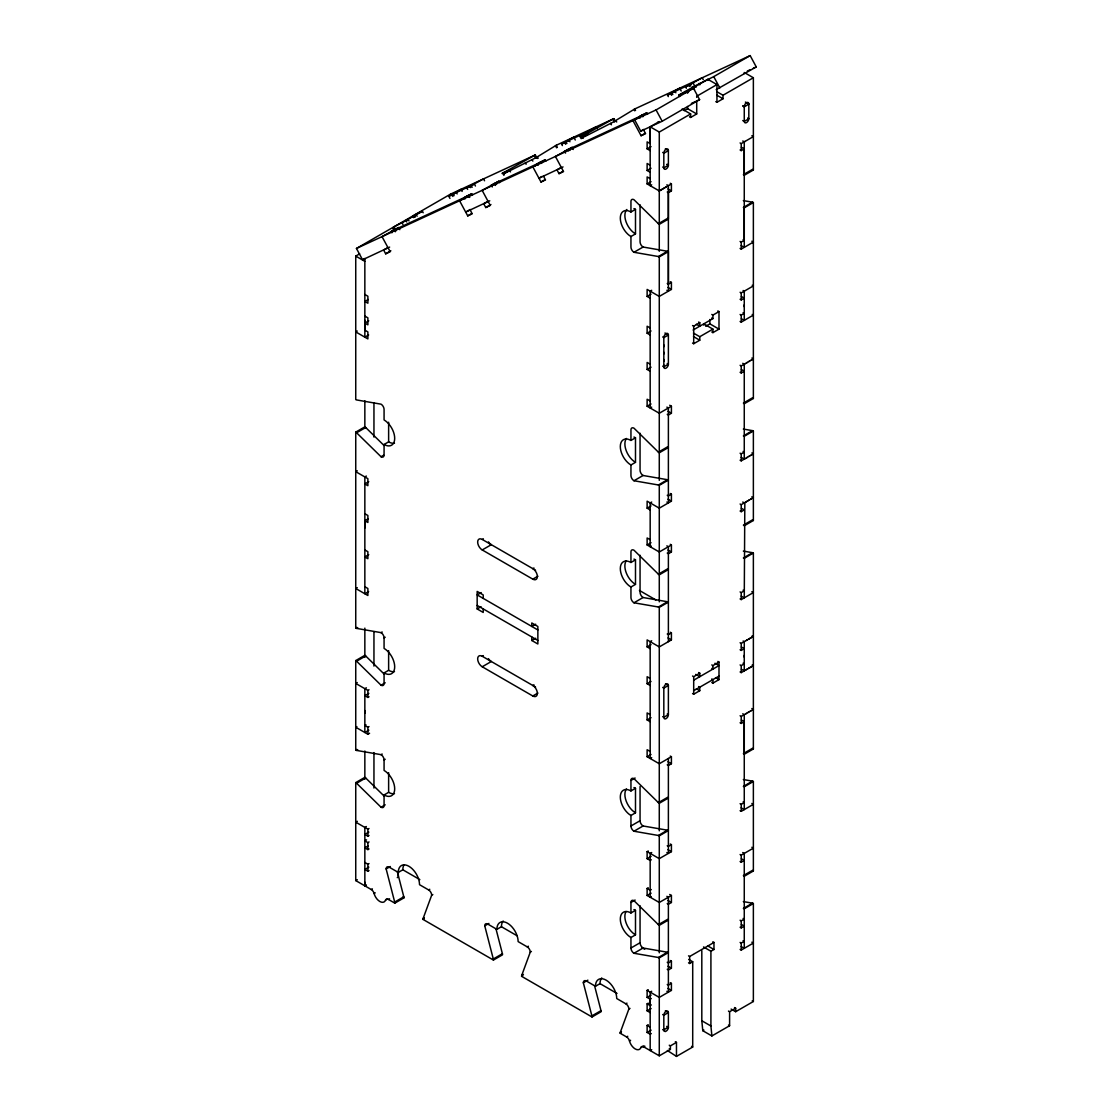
<?xml version="1.0" encoding="UTF-8"?>
<svg xmlns="http://www.w3.org/2000/svg" width="1112" height="1112" viewBox="0 0 1112 1112"><rect width="100%" height="100%" fill="white"/><g stroke="black" fill="none" stroke-linecap="round" stroke-linejoin="round"><path stroke-width="1.5" d="M384.029 795.983L365.709 777.997A4.295 2.474 60 0 0 364.847 777.357L355.743 782.612L355.743 880.579L371.255 889.53A4.295 2.474 60 0 1 374.105 893.52A8.59 4.962 60 0 0 379.831 901.498A8.59 4.962 60 0 0 385.558 900.122A4.295 2.474 60 0 1 388.422 899.441L389.561 898.788M364.847 713.32L364.847 710.582M364.847 557.251L364.847 476.923L366.362 476.047M364.847 528.033L364.847 520.736L368.267 518.762M364.847 320.228L364.847 330.153L367.877 331.904L367.877 338.91L355.743 331.904L357.258 331.029M650.2 1012.601L647.128 1010.836L647.128 1003.83L650.172 1005.582L650.172 999.16L651.298 998.493M659.277 251.284L659.277 223.665M666.866 184.8L668.381 185.676L668.381 219.078L659.277 224.332L659.277 132.064L650.172 126.81L650.172 143.615L647.128 141.863L647.128 148.869L650.172 150.62M662.683 366.154L663.822 366.807L663.822 337.603A3.225 1.863 -60 0 1 666.102 333.656A3.225 1.863 -60 0 1 668.381 334.976L668.381 364.18A3.225 1.863 -60 0 1 666.102 368.128A3.225 1.863 -60 0 1 663.822 366.807L663.822 364.986M663.822 361.33L663.822 359.51M663.822 354.033L663.822 352.212M663.822 346.735L663.822 344.901M667.242 283.49L668.381 284.158L668.381 192.682L671.412 190.93L671.412 183.925L670.272 183.271M744.262 306.717L744.262 304.813M751.851 708.539L753.366 709.414L753.366 748.96L744.262 754.214L744.262 714.668L753.366 709.414L753.366 553.039A4.295 2.488 60 0 0 752.504 552.692L743.344 551.093M744.262 657.206L744.262 655.315M740.092 241.443L741.231 242.096L744.262 240.345L744.262 148.869L741.412 147.229M743.344 200.605L752.504 202.203A4.295 2.474 60 0 1 753.366 202.551L753.366 398.471L744.262 403.725A4.295 2.488 60 0 1 743.4 403.086L752.504 397.818A4.295 2.488 60 0 0 753.366 398.471M753.366 170.011A4.295 2.488 60 0 1 752.504 169.371L743.4 174.626A4.295 2.488 60 0 0 744.262 175.265L753.366 170.011L753.366 77.743L744.832 72.808M495.98 928.867L502.402 953.721A4.295 2.474 60 0 1 502.527 954.805L493.422 960.059L423.005 919.402A4.295 2.474 60 0 1 423.13 918.47L431.678 895.202L432.818 894.548M594.586 985.802L600.994 1010.655A4.295 2.474 60 0 1 601.119 1011.725L592.015 1016.98L521.597 976.322A4.295 2.474 60 0 1 521.723 975.405L530.271 952.136L531.411 951.469M644.904 1046.211L643.765 1046.865A4.295 2.474 60 0 0 640.901 1047.546A8.59 4.962 60 0 1 635.174 1048.922A8.59 4.962 60 0 1 629.462 1040.943A4.295 2.474 60 0 0 626.598 1036.954L620.19 1033.256A4.281 2.474 60 0 1 620.315 1032.325L628.864 1009.057L630.004 1008.403M510.491 171.887L509.546 170.108L504.209 173.528L535.748 157.807L556.236 145.269L613.838 118.636L615.353 121.472M613.838 118.636L580.575 137.193L588.081 133.801L582.757 137.207L585.357 136.289L612.74 122.32L634.771 108.948L750.169 55.6L756.257 66.928L716.17 89.655M537.207 158.488L535.303 154.943L502.04 173.5L509.546 170.108M740.092 292.261L741.231 292.915L744.456 291.052M740.092 321.465L741.231 322.119L744.456 320.256M749.196 638.802L748.432 639.247M750.336 638.149L749.571 638.594M751.476 637.496L750.711 637.927M752.602 636.828L751.851 637.273M740.092 642.75L741.231 643.403L744.456 641.541M747.292 639.9L746.347 640.456M365.612 885.388L364.847 885.833L364.847 882.177M749.196 668.02L748.432 668.451M750.336 667.353L749.571 667.798M751.476 666.7L750.711 667.144M752.602 666.046L751.851 666.477M740.092 671.954L741.231 672.621L744.456 670.758M747.292 669.104L746.347 669.66M389.631 247.086L362.554 259.791L356.452 248.462L413.414 215.617L415.123 216.604M414.887 216.576L414.123 215.158L450.555 194.127L535.303 154.943M406.756 221.969L405.991 220.551L414.081 215.881L422.407 211.322L423.172 212.739M394.649 228.266L393.884 226.848L408.243 219.509L409.007 220.927M449.971 198.45L448.831 196.324L460.98 189.304L462.119 191.431M448.831 196.324L456.379 192.487L457.143 193.905M399.82 229.67L398.68 227.543L382.028 236.634L390.187 251.729L385.669 253.814L383.64 250.033L387.546 247.781M467.638 189.387L466.873 187.984L469.917 186.218L470.682 187.636M398.68 227.543L395.636 229.294L396.4 230.712M466.873 187.984L483.525 178.879L484.54 180.769M384.029 445.495L365.709 427.508A4.295 2.488 60 0 0 364.847 426.869L355.743 432.123A4.295 2.488 60 0 1 356.604 432.776L381.041 456.74A4.295 2.474 60 0 0 384.071 454.989L384.071 444.48A15.026 8.674 60 0 0 394.69 438.35A15.026 8.674 60 0 0 384.071 419.947L384.071 409.424A4.295 2.474 60 0 0 381.041 404.17L356.604 399.945A4.295 2.474 60 0 1 355.743 399.583L355.743 256.094L359.662 253.828M472.489 195.17L471.738 193.766L467.221 195.851L464.19 197.602L464.941 199.02M471.738 193.766L459.59 200.772L467.721 215.881L472.225 213.796L470.195 210.015M562.38 145.589L561.616 144.171L573.764 137.165L575.279 140.001M499.566 182.66L498.801 181.242L482.149 190.347L490.267 205.456L485.763 207.541L483.734 203.76L487.626 201.508M362.554 259.791L364.889 258.443M561.616 144.171L569.163 140.334L569.928 141.752M498.801 181.242L495.771 182.993L496.522 184.411M581.187 138.666L579.658 135.831L582.702 134.079L583.842 136.206M579.658 135.831L596.31 126.74L597.325 128.617M545.77 161.296L545.005 159.878L540.501 161.963L537.457 163.714L538.222 165.132M534.385 166.022L535.136 165.577M536.665 164.701L537.416 164.256M538.931 163.381L539.695 162.95M541.21 162.074L542.475 162.574M545.005 159.878L532.87 166.897L540.988 182.007L545.505 179.908L543.476 176.141M385.669 253.814L390.868 250.812M573.222 149.494L572.068 147.368L555.416 156.458L563.548 171.568L559.03 173.653L557.001 169.886L560.907 167.62M572.068 147.368L569.038 149.119L569.803 150.537M668.312 96.619L667.547 95.201L679.682 88.182L681.211 91.017M470.237 209.473L465.678 212.1L489.753 200.799M667.547 95.201L675.095 91.351L675.86 92.769M686.354 88.265L685.59 86.847L688.634 85.096L689.384 86.514M685.59 86.847L702.242 77.757L703.257 79.647M647.545 114.244L646.781 112.826L642.277 114.911L639.233 116.663L639.998 118.081M467.721 215.881L471.613 213.629M356.452 248.462L632.95 120.61L646.781 112.826M679.599 96.508L678.848 95.09L684.922 91.587L695.264 85.874L696.029 87.292M694.527 89.752L693.012 86.917L713.737 76.631L750.169 55.6M485.763 207.541L490.962 204.525M687.605 93.213L687.605 91.003L707.844 79.313L716.948 84.568L716.948 102.276L715.808 101.609M656.066 109.921L693.513 88.307L699.601 99.649L662.168 121.25L640.734 131.16L634.646 119.832L656.066 109.921L662.168 121.25M541.989 176.474L538.959 178.226L563.033 166.911M540.988 182.007L544.894 179.741M559.03 173.653L562.936 171.401M716.948 84.568L696.71 96.257L696.71 97.356M640.734 131.16L643.778 129.409M659.277 121.542L650.172 126.81L650.172 185.676L651.688 184.8M684.186 110.672L687.605 108.698L696.71 113.952L696.71 100.678M632.95 120.61L641.082 135.72L644.988 133.468M368.267 299.503L364.847 301.477L367.877 303.228L367.877 296.223L364.847 294.471M659.277 132.064L690.635 113.952L690.635 117.455L689.496 116.802M716.753 91.643L723.008 95.257L753.366 77.743M690.635 117.455L696.71 113.952M716.948 102.276L723.008 98.773L723.008 95.257M647.128 148.869L651.034 146.617M368.753 320.84L364.847 323.092L367.877 324.843L367.877 317.837L364.847 316.086M663.822 153.261L668.381 150.62L665.337 148.869M650.172 165.229L647.128 163.478L647.128 170.483L651.034 168.232M368.642 334.976L364.847 337.158L364.847 258.721M668.381 165.229L663.822 167.856L663.822 153.095A3.225 1.863 -60 0 1 666.102 149.161A3.225 1.863 -60 0 1 668.381 150.468L668.381 165.229L666.866 164.354M744.262 121.416L748.821 118.789L748.821 104.028A3.225 1.863 -60 0 0 746.541 102.721A3.225 1.863 -60 0 0 744.262 106.655L744.262 121.416L742.746 120.541M650.172 178.671L647.128 176.919L647.128 183.925L651.034 181.673M647.128 183.925L659.277 190.93L660.028 190.5M662.307 189.179L660.792 190.055M664.587 187.872L663.072 188.748M666.866 186.552L665.337 187.428M659.277 190.93L671.412 183.925M740.092 142.961L741.231 143.615L745.026 141.432M742.746 140.988L744.262 141.863L753.366 136.609L751.851 135.733M667.617 186.107L668.381 185.676M752.602 137.04L753.366 136.609M630.949 236.522A15.026 8.674 60 0 1 620.315 218.119A15.026 8.674 60 0 1 630.949 211.989L635.494 209.362L635.494 233.895L630.949 236.522L630.949 247.031A4.295 2.474 60 0 0 633.979 252.285L658.401 256.524A4.295 2.474 60 0 1 659.277 256.872L668.381 251.618L668.381 291.163L666.866 290.288M740.092 149.967L741.231 150.62L744.262 148.869M630.949 211.989L630.949 201.467A4.295 2.474 60 0 1 633.979 199.715L658.401 223.693L667.506 218.439A4.295 2.488 60 0 0 668.381 219.078M633.979 252.285L643.083 247.031L667.506 251.27A4.295 2.474 60 0 1 668.381 251.618M658.401 256.524L667.506 251.27M752.504 202.203L743.4 207.457A4.295 2.474 60 0 1 744.262 207.805L753.366 202.551M356.604 432.776L365.709 427.508M384.071 444.48L388.63 441.853A15.026 8.674 60 0 0 394.482 443.202M651.688 290.288L650.172 291.163L650.172 407.993L651.688 407.117M670.272 281.739L671.412 282.406L671.412 289.412L659.277 296.417L647.128 289.412L647.128 296.417L651.034 294.166M668.381 284.158L671.412 282.406M381.041 456.74L383.64 455.239M752.602 242.541L753.366 242.096L751.851 241.221M357.258 470.793L355.743 471.669L355.743 628.044A4.295 2.474 60 0 0 356.604 628.405L381.041 632.631L382.167 631.977M740.092 248.449L741.231 249.102L753.366 242.096M368.753 481.677L364.847 483.942L367.877 485.694L367.877 478.674L355.743 471.669L355.743 432.123M650.172 327.97L647.128 326.219L647.128 333.225L651.034 330.973M743.122 290.51L744.262 291.163L753.366 285.909L752.226 285.256M692.554 325.538L693.693 326.205L699.768 322.702L699.768 326.205L696.348 324.231M711.777 314.446L712.917 315.099L718.991 311.596L718.991 329.124L712.917 332.627L711.777 331.974M740.092 299.267L741.231 299.92L744.262 298.169L741.412 296.529M693.123 330.028L712.917 318.602L712.917 315.099M705.703 326.275L709.887 323.87L718.991 329.124M693.499 333.1L699.768 336.714L712.917 329.124L712.917 332.627M650.172 364.18L647.128 362.429L647.128 369.434L651.034 367.182M740.092 314.46L741.231 315.113L744.262 313.362L743.122 312.708M692.554 343.066L693.693 343.719L699.768 340.216L699.768 336.714M663.822 366.807L668.381 364.18L667.242 363.527M741.412 318.727L744.262 320.367L753.366 315.113L752.226 314.46M368.642 591.57L364.847 593.752L364.847 556.959L368.753 554.707M650.172 400.987L647.128 399.236L647.128 406.241L651.034 403.99M357.258 587.622L355.743 588.498L367.877 595.504L367.877 588.498L364.847 586.747M667.242 414.345L668.381 414.998L671.412 413.247L671.412 406.241L659.277 413.247L647.128 406.241M740.092 365.278L741.231 365.931L753.366 358.926L751.851 358.05M741.231 457.352L744.262 459.103L744.262 364.18L745.026 363.749M746.541 362.873L747.292 362.429M748.821 361.553L749.571 361.122M751.087 360.246L751.851 359.802M740.092 372.284L741.231 372.951L744.262 371.2L741.412 369.545M630.949 464.983A15.026 8.674 60 0 1 620.315 446.579A15.026 8.674 60 0 1 630.949 440.435L635.494 437.808L635.494 462.342L630.949 464.983L630.949 475.491A4.295 2.474 60 0 0 633.979 480.745L658.401 484.985A4.295 2.474 60 0 1 659.277 485.332L668.381 480.078A4.295 2.474 60 0 0 667.506 479.717L643.083 475.491L633.979 480.745M537.916 576.197L532.801 579.157L482.219 549.94A6.436 3.711 60 0 1 477.66 542.058A6.436 3.711 60 0 1 482.219 539.431L483.345 538.778M482.219 549.94L491.323 544.685A6.436 3.711 60 0 1 488.446 541.85M658.401 452.153L667.506 446.885A4.295 2.488 60 0 0 668.381 447.538L659.277 452.792A4.295 2.488 60 0 1 658.401 452.153L633.979 428.176A4.295 2.474 60 0 0 630.949 429.927L630.949 440.435M355.743 628.044L356.882 627.39M356.604 628.405L357.744 627.738M384.029 673.955L365.709 655.969A4.295 2.474 60 0 0 364.847 655.329L355.743 660.584A4.295 2.474 60 0 1 356.604 661.223L381.041 685.2A4.295 2.474 60 0 0 384.071 683.449L384.071 672.941A15.026 8.674 60 0 0 394.69 666.797A15.026 8.674 60 0 0 384.071 648.407L384.071 637.885L385.211 637.232M658.401 484.985L667.506 479.717M753.366 431.011A4.295 2.488 60 0 0 752.504 430.65L743.4 435.918A4.295 2.488 60 0 1 744.262 436.265L753.366 431.011L753.366 520.499L744.262 525.767A4.295 2.488 60 0 1 743.4 525.114L752.504 519.86A4.295 2.488 60 0 0 753.366 520.499M356.604 661.223L365.709 655.969M481.218 592.571L477.173 594.906L537.888 629.962M533.941 567.982L532.801 568.635A6.436 3.711 60 0 1 537.36 576.516A6.436 3.711 60 0 1 532.801 579.157M651.688 502.04L650.172 502.916L650.172 546.729L651.298 546.075M670.272 493.506L671.412 494.159L671.412 501.164L659.277 508.17L647.128 501.164L647.128 508.17L651.034 505.918M671.412 494.159L668.381 495.91L667.242 495.257M740.092 453.196L741.231 453.849L744.262 452.097L743.122 451.444M483.22 598.423L483.22 594.92L477.159 591.417L477.159 608.945L481.051 606.693M357.258 682.546L355.743 683.421L355.743 750.072A4.295 2.474 60 0 0 356.604 750.433L381.041 754.659L382.167 754.005M740.092 460.201L741.231 460.854L753.366 453.849L751.851 452.973M744.262 459.103L745.026 458.672M746.541 457.796L747.292 457.352M748.821 456.476L749.571 456.045M751.087 455.169L751.851 454.725M384.071 672.941L388.63 670.314A15.026 8.674 60 0 0 394.482 671.648M366.362 687.8L364.847 688.675L364.847 732.488L368.837 730.195M355.743 660.584L355.743 683.421L367.877 690.427L369.017 689.774M381.041 685.2L385.211 682.796M368.837 693.388L364.847 695.695L367.877 697.446L369.017 696.779M650.172 539.723L647.128 537.972L647.128 544.977L651.034 542.725M630.949 587.011A15.026 8.674 60 0 1 620.315 568.607A15.026 8.674 60 0 1 630.949 562.477L635.494 559.85L635.494 584.384L630.949 587.011L630.949 597.519A4.295 2.474 60 0 0 633.979 602.787L658.401 607.013A4.295 2.474 60 0 1 659.277 607.36L668.381 602.106A4.295 2.474 60 0 0 667.506 601.759L643.083 597.519L633.979 602.787M745.971 501.929L747.111 501.276M748.251 500.622L749.377 499.955M750.517 499.302L751.656 498.649M752.796 497.995L751.851 496.786M356.882 726.581L355.743 727.234L367.877 734.24L369.587 733.253M667.242 553.081L668.381 553.734L671.412 551.983L671.412 544.977L659.277 551.983L647.128 544.977M740.092 504.014L741.231 504.667L753.366 497.662M741.231 596.088L744.262 597.839L744.832 502.596M535.692 624.207L531.786 626.473L531.786 622.956L537.861 626.473L537.861 643.987L531.786 640.484L531.786 636.981M537.916 693.026L532.801 695.987L482.219 666.769A6.436 3.711 60 0 1 477.66 658.888A6.436 3.711 60 0 1 482.219 656.261L483.345 655.607M365.987 724.829L364.847 725.483L367.877 727.234L369.017 726.581M740.092 511.02L741.231 511.687L744.262 509.935L741.412 508.281M482.219 666.769L491.323 661.515A6.436 3.711 60 0 1 488.446 658.679M531.786 640.484L535.692 638.232M658.401 574.181L667.506 568.927A4.295 2.488 60 0 0 668.381 569.566L659.277 574.834A4.295 2.488 60 0 1 658.401 574.181L633.979 550.204A4.295 2.474 60 0 0 630.949 551.955L630.949 562.477M355.743 750.072L356.882 749.418M356.604 750.433L357.744 749.78M355.743 782.612A4.295 2.474 60 0 1 356.604 783.265L381.041 807.229A4.295 2.474 60 0 0 384.071 805.477L384.071 794.969A15.026 8.674 60 0 0 394.69 788.839A15.026 8.674 60 0 0 384.071 770.435L384.071 759.913L385.211 759.26M658.401 607.013L667.506 601.759M752.504 552.692L743.4 557.946A4.295 2.488 60 0 1 744.262 558.293L753.366 553.039M356.604 783.265L365.709 777.997M533.941 684.811L532.801 685.465A6.436 3.711 60 0 1 537.36 693.346A6.436 3.711 60 0 1 532.801 695.987M384.071 794.969L388.63 792.342A15.026 8.674 60 0 0 394.482 793.69M651.688 640.776L650.172 641.652L650.172 758.481L651.688 757.606M670.272 632.228L671.412 632.895L671.412 639.9L659.277 646.906L647.128 639.9L647.128 646.906L651.034 644.654M671.412 632.895L668.381 634.646L667.242 633.993M740.092 591.932L741.231 592.585L744.262 590.833L743.122 590.18M369.017 828.509L367.877 829.163L355.743 822.157L356.493 821.726M381.041 807.229L385.211 804.824M355.743 822.157L357.258 821.281M740.092 598.937L741.231 599.59L753.366 592.585L751.851 591.709M366.362 826.536L364.847 827.411L364.847 885.833L366.376 884.943M368.837 832.123L364.847 834.431L367.877 836.182L369.017 835.515M366.557 839.866L364.847 840.853L367.877 842.604L369.017 841.951M650.172 678.459L647.128 676.708L647.128 683.713L651.034 681.461M368.239 845.871L364.819 847.844L367.877 849.61L369.017 848.956M743.122 640.998L744.262 641.652L753.366 636.398L752.226 635.744M364.819 862.453L367.877 864.219L369.017 863.565M692.554 676.026L693.693 676.694L699.768 673.191L699.768 676.694L695.778 674.386M711.777 664.934L712.917 665.588L718.991 662.085L718.991 679.613L712.917 683.115L711.777 682.462M740.092 649.755L741.231 650.423L744.262 648.657L741.412 647.017M368.837 867.179L364.847 869.473L367.877 871.224L369.017 870.571M693.693 680.197L718.991 665.588L714.947 663.252M355.743 880.579L357.272 879.689M693.693 690.705L718.991 676.11M397.387 871.947L403.795 896.8A4.295 2.474 60 0 1 403.92 897.884L394.816 903.139A4.295 2.474 60 0 0 394.69 902.054L386.142 868.917L390.312 866.512M650.172 714.668L647.128 712.917L647.128 719.937L651.034 717.671M740.092 664.948L741.231 665.601L744.262 663.85L743.122 663.197M692.554 693.554L693.693 694.208L699.768 690.705L699.768 687.202L698.628 686.549M741.412 669.215L744.262 670.856L753.366 665.601L752.226 664.948M386.142 868.917A4.295 2.474 60 0 1 389.186 867.165L398.291 872.42L402.836 869.792A15.026 8.674 60 0 1 404.031 864.844M371.255 889.53L372.381 888.863M397.262 877.632L398.277 877.048L398.277 871.127M374.105 893.52L375.244 892.853M385.558 900.122L387.268 899.135M394.69 902.054L403.795 896.8M650.172 751.476L647.128 749.724L647.128 756.73L651.034 754.478M398.291 872.42A15.026 8.674 60 0 1 408.91 866.29A15.026 8.674 60 0 1 419.53 884.693L428.634 889.947L429.774 889.294M745.777 713.793L746.541 713.362M748.056 712.486L748.821 712.041M750.336 711.166L751.087 710.735M752.602 709.859L753.366 709.414M667.242 764.834L668.381 765.487L671.412 763.736L671.412 756.73L659.277 763.736L647.128 756.73M740.092 715.767L741.231 716.42L744.262 714.668L742.746 713.793M633.979 831.234L643.083 825.98L667.506 830.205A4.295 2.474 60 0 1 668.381 830.567L659.277 835.821A4.295 2.474 60 0 0 658.401 835.473L633.979 831.234A4.295 2.474 60 0 1 630.949 825.98L630.949 815.471A15.026 8.674 60 0 1 620.315 797.068A15.026 8.674 60 0 1 630.949 790.938L630.949 780.415L635.119 778.011M740.092 722.772L741.231 723.439L744.262 721.688L744.262 809.592L741.231 807.84M630.949 790.938L635.494 788.297L635.494 812.83L630.949 815.471M423.13 918.47L424.27 917.817M423.005 919.402L424.131 918.748M658.401 802.642L667.506 797.387A4.295 2.474 60 0 0 668.381 798.027L659.277 803.281A4.295 2.474 60 0 1 658.401 802.642L633.979 778.664A4.295 2.474 60 0 0 630.949 780.415M630.949 825.98L640.053 820.726L640.053 786.545M493.422 960.059A4.295 2.474 60 0 0 493.297 958.989L484.749 925.837L488.919 923.433M658.401 835.473L667.506 830.205M753.366 781.5A4.295 2.474 60 0 0 752.504 781.138L743.386 786.406A4.295 2.474 60 0 1 744.262 786.754L753.366 781.5L753.366 870.988L744.262 876.256A4.295 2.474 60 0 1 743.386 875.603L752.504 870.348A4.295 2.474 60 0 0 753.366 870.988M484.749 925.837A4.295 2.474 60 0 1 487.779 924.086L496.883 929.354L501.442 926.727A15.026 8.674 60 0 1 503.166 921.014M651.298 859.757L650.172 860.424L647.128 858.659L647.128 851.653L648.268 851M651.688 852.529L650.172 853.404L650.172 897.217L651.298 896.564M647.128 858.659L651.118 856.365M647.128 851.653L659.277 858.659L671.412 851.653L671.412 844.647L668.381 846.399L667.242 845.745M740.092 803.684L741.231 804.337L744.262 802.586L743.122 801.933M740.092 810.69L741.231 811.343L753.366 804.337L751.851 803.462M493.297 958.989L502.402 953.721M496.883 929.354A15.026 8.674 60 0 1 507.503 923.21A15.026 8.674 60 0 1 518.136 941.614L527.241 946.868L528.381 946.215M667.242 903.569L668.381 904.223L671.412 902.471L671.412 895.466L659.277 902.471L647.128 895.466L647.128 888.46L648.268 887.793M651.298 889.558L650.172 890.212L647.128 888.46M633.979 953.276L643.083 948.008L667.506 952.247A4.295 2.474 60 0 1 668.381 952.595L659.277 957.849A4.295 2.474 60 0 0 658.401 957.501L633.979 953.276A4.295 2.474 60 0 1 630.949 948.008L630.949 937.499A15.026 8.674 60 0 1 620.315 919.096A15.026 8.674 60 0 1 630.949 912.966L630.949 902.444L635.119 900.039M647.128 895.466L651.118 893.172M521.723 975.405L523.432 974.418M630.949 912.966L635.494 910.339L635.494 934.872L630.949 937.499M521.597 976.322L522.737 975.669M740.092 854.502L741.231 855.156L753.366 848.15L751.851 847.274M740.092 861.508L741.231 862.175L744.262 860.424L741.412 858.77M658.401 924.67L667.506 919.415A4.295 2.474 60 0 0 668.381 920.055L659.277 925.323A4.295 2.474 60 0 1 658.401 924.67L633.979 900.692A4.295 2.474 60 0 0 630.949 902.444M630.949 948.008L640.053 942.754L640.053 905.738M592.015 1016.98A4.295 2.474 60 0 0 591.89 1015.909L583.341 982.772L587.887 980.145M583.341 982.772A4.295 2.474 60 0 1 586.371 981.02L595.476 986.274L600.035 983.647A15.026 8.674 60 0 1 601.759 977.934M658.401 957.501L667.506 952.247M753.366 903.528A4.295 2.474 60 0 0 752.504 903.18L743.386 908.434A4.295 2.474 60 0 1 744.262 908.782L753.366 903.528L753.366 1001.495L735.657 1011.712L731.112 1009.084M667.242 969.289L668.381 969.942L671.412 968.191L671.412 961.185L668.381 962.936L667.242 962.283M740.092 920.222L741.231 920.875L744.262 919.124L743.122 918.47M688.536 955.833L689.676 956.487L713.96 942.462L713.96 949.481L710.915 951.233L703.521 946.951M740.092 927.227L741.231 927.894L744.262 926.129L741.412 924.489M591.89 1015.909L600.994 1010.655M688.536 962.839L689.676 963.492L692.707 961.741L692.707 1047.031L676.471 1056.4L667.367 1050.492M650.172 999.16L647.128 997.394L647.128 990.389L648.268 989.736M595.476 986.274A15.026 8.674 60 0 1 606.11 980.145A15.026 8.674 60 0 1 616.729 998.534L625.834 1003.802L626.973 1003.135M651.688 991.265L650.172 992.14L650.172 1050.562L651.702 1049.672M647.128 997.394L651.118 995.101M647.128 990.389L659.277 997.394L671.412 990.389L671.412 983.383L668.381 985.135L667.242 984.481M740.092 942.42L741.231 943.073L744.262 941.322L743.122 940.669M647.128 1003.83L648.268 1003.163M740.092 949.426L741.231 950.079L753.366 943.073L751.851 942.198M650.172 1005.582L651.298 1004.928M647.128 1010.836L651.118 1008.542M620.315 1032.325L621.455 1031.672M620.19 1033.256L621.33 1032.589M626.598 1036.954L627.738 1036.287M651.298 1033.548L650.172 1034.202L647.128 1032.45L647.128 1025.445L648.268 1024.777M629.462 1040.943L630.601 1040.276M647.128 1032.45L651.118 1030.143M663.822 1029.823L668.381 1027.196L666.866 1026.32M640.901 1047.546L643.751 1045.906M669.257 1045.224L670.397 1045.892L676.471 1042.375L676.471 1056.4M728.457 1011.058L729.597 1011.712L735.657 1008.209L735.657 1011.712M643.765 1046.865L659.277 1055.816L670.397 1049.394L670.397 1045.892M701.811 950.649L701.811 1020.746L702.784 1030.699L703.882 1030.059M702.784 1030.699L711.888 1035.953L729.597 1025.737L729.597 1011.712M414.123 215.158L422.407 211.322M693.012 86.917L695.264 85.874M405.991 220.551L408.243 219.509M678.848 95.09L693.513 88.307M541.975 161.629L491.254 185.078L492.268 186.969M747.278 71.085L750.266 69.695M753.269 68.319L756.257 66.928M691.358 103.458L692.276 103.027M693.179 102.61L695.014 101.762M695.931 101.345L699.601 99.649M658.04 122.125L658.86 121.736M641.082 135.72L645.585 133.635L643.556 129.854M665.268 1031.477L664.086 1031.144A2.391 1.376 -60 0 1 663.822 1030.254L663.822 1015.214A3.225 1.863 -59.9 0 1 666.102 1011.281A3.225 1.863 -59.9 0 1 668.381 1012.587L668.381 1027.627A2.391 1.376 -60 0 1 668.117 1028.822L667.144 1030.31A3.906 2.252 -60 0 1 665.268 1031.463M743.344 429.065L752.504 430.65M743.344 779.554L752.504 781.138M743.344 901.596L752.504 903.18M745.401 102.054L748.821 104.028M746.208 102.679L748.821 104.18L744.262 106.808L742.746 105.932M743.122 106.001L744.262 106.655M716.753 95.145L723.008 98.773M747.681 117.969L748.821 118.636A3.225 1.863 -60 0 1 746.541 122.57A3.225 1.863 -60 0 1 744.262 121.264M687.605 91.003L688.745 91.657M682.101 109.032L690.635 113.952M662.683 152.441L663.822 153.095M667.242 164.409L668.381 165.076A3.225 1.863 -60 0 1 666.102 169.01A3.225 1.863 -60 0 1 663.822 167.703L662.683 167.05M647.128 170.483L650.172 172.235M667.992 188.957L671.412 190.93M667.242 192.029L668.381 192.682M743.122 239.692L744.262 240.345M741.231 245.599L744.262 247.35L744.262 207.805M717.852 310.943L718.991 311.596M667.992 287.438L671.412 289.412M711.777 317.949L712.917 318.602M712.917 329.124L703.813 323.87L703.813 325.177M698.628 322.035L699.768 322.702M647.128 296.417L650.172 298.169M742.746 363.304L744.262 364.18M693.499 336.602L699.768 340.216M664.962 333.002L668.381 334.976L663.822 337.603L662.683 336.95M647.128 333.225L650.172 334.976M647.128 369.434L650.172 371.2M394.885 228.28L393.175 227.293L393.175 229.294M669.702 405.255L671.412 406.241M666.866 407.117L668.381 407.993L668.381 502.916L666.866 502.04M667.992 411.273L671.412 413.247M355.743 256.094L364.847 261.348M742.746 502.04L744.262 502.916M667.992 499.191L671.412 501.164M647.128 508.17L650.172 509.921M670.272 544.324L671.412 544.977M666.866 545.853L668.381 546.729L668.381 641.652M667.992 550.009L671.412 551.983M639.414 590.444L655.871 599.952M717.852 661.432L718.991 662.085M667.992 637.927L671.412 639.9M711.777 668.437L712.917 669.09L712.917 665.588M482.219 539.431L535.581 570.247M715.572 677.639L718.991 679.613M711.777 678.959L712.917 679.613L712.917 683.115M698.628 672.524L699.768 673.191M647.128 646.906L650.172 648.657M696.348 688.745L699.768 690.705M741.412 720.034L744.262 721.688M665.532 683.824L668.381 685.465L668.381 714.668A3.225 1.863 -60 0 1 666.102 718.616A3.225 1.863 -60 0 1 663.822 717.296L662.683 716.642M364.847 513.73L367.877 515.481L367.877 522.487L364.847 520.736M662.683 687.438L663.822 688.092L668.381 685.465A3.225 1.863 -60 0 0 666.102 684.144A3.225 1.863 -60 0 0 663.822 688.092L663.822 717.296L668.381 714.668L667.242 714.015M647.128 683.713L650.172 685.465M477.173 605.428L537.888 640.47M477.159 608.945L483.22 612.448L483.22 608.945M364.847 549.94L367.877 551.691L367.877 558.71L364.847 556.959M647.128 719.937L650.172 721.688M670.272 756.077L671.412 756.73M667.992 761.776L671.412 763.736M482.219 656.261L535.581 687.077M742.746 852.529L744.262 853.404L744.262 948.327L741.231 946.576M670.272 843.994L671.412 844.647M667.992 849.679L671.412 851.653M666.866 852.529L668.381 853.404L668.381 758.481M669.702 894.479L671.412 895.466M666.866 896.341L668.381 897.217L668.381 992.14L666.866 991.265M667.992 900.511L671.412 902.471M712.82 941.808L713.96 942.462M707.691 945.867L713.96 949.481M688.717 959.447L692.707 961.741M752.226 1000.828L753.366 1001.495M670.272 960.532L671.412 961.185M641.791 947.591L644.724 949.287M667.992 966.217L671.412 968.191M734.518 1007.555L735.657 1008.209M670.272 982.73L671.412 983.383M667.992 988.415L671.412 990.389M728.457 1025.069L729.597 1025.737M701.811 1020.746L710.915 1026.001L711.888 1035.953M665.337 1010.836L668.381 1012.587L663.822 1015.214L662.683 1014.561M402.836 869.792L419.836 879.606M501.442 926.727L517.01 935.72M600.035 983.647L617.035 993.461M667.242 1026.974L668.381 1027.627M662.683 1029.601L663.822 1030.254M691.567 1046.364L692.707 1047.031M647.128 1025.445L650.2 1027.21M675.332 1041.722L676.471 1042.375M669.257 1048.727L670.397 1049.394M402.725 897.189L403.92 897.884M388.422 899.441L394.816 903.139M713.737 76.631L719.839 87.959M699.073 83.414L699.837 84.832M694.152 84.901L693.137 83.011L670.578 93.45L671.592 95.326M690.107 84.762L690.872 86.18M687.174 90.545L687.925 91.962M684.922 91.587L685.673 93.005M672.065 93.116L672.816 94.52M642.277 114.911L643.042 116.329M642.819 116.774L642.055 115.356L564.521 151.204L565.549 153.095M634.771 108.948L635.536 110.366M634.007 109.407L634.757 110.825M615.923 120.569L616.687 121.986M612.879 119.179L614.394 122.014M610.641 123.376L611.405 124.78M588.22 133.885L587.205 131.994L564.646 142.419L565.674 144.31M584.175 133.746L584.94 135.164M582.09 136.22L583.23 138.347M581.312 136.929L582.076 138.347M566.133 142.086L566.884 143.504M567.565 149.453L568.329 150.871M556.236 145.269L557.376 147.396M555.458 145.728L556.612 147.84M540.501 161.963L541.252 163.381M537.388 156.889L538.152 158.307M534.33 155.485L535.859 158.321M532.106 159.683L532.856 161.101M525.337 162.811L526.101 164.228M503.555 172.527L504.32 173.945M502.777 173.236L503.917 175.362M494.284 183.327L495.438 185.454M475.436 186.024L474.421 184.133L451.875 194.572L452.89 196.463M471.391 185.885L472.155 187.302M469.709 197.408L468.694 195.517L391.16 231.365L391.924 232.783M467.221 195.851L467.985 197.269M453.348 194.239L454.099 195.656M450.555 194.127L451.305 195.545M416.347 214.838L417.097 216.256M414.081 215.881L414.845 217.299M402.183 223.012L402.933 224.429M394.162 229.628L395.302 231.755M744.262 72.475L744.262 73.531M744.262 141.863L744.262 175.265M744.262 291.163L744.262 320.367M744.262 641.652L744.262 670.856M741.231 143.615L741.231 150.62M741.231 242.096L741.231 249.102M741.231 292.915L741.231 299.92M741.231 315.113L741.231 322.119M741.231 365.931L741.231 372.951M741.231 453.849L741.231 460.854M741.231 504.667L741.231 511.687M741.231 592.585L741.231 599.59M741.231 643.403L741.231 650.423M741.231 665.601L741.231 672.621M741.231 716.42L741.231 723.439M741.231 804.337L741.231 811.343M741.231 855.156L741.231 862.175M741.231 920.875L741.231 927.894M741.231 943.073L741.231 950.079M710.915 951.233L710.915 1026.001M709.887 319.478L709.887 323.87M707.844 79.313L707.844 80.425M693.693 326.205L693.693 343.719M693.693 676.694L693.693 694.208M689.676 956.487L689.676 963.492M687.605 106.488L687.605 108.698M659.277 256.872L659.277 480.328M659.277 485.332L659.277 601.842M659.277 607.36L659.277 830.817M659.277 835.821L659.277 952.789M659.277 957.849L659.277 1055.816M640.053 204.761L640.053 241.777A4.295 2.474 60 0 0 643.083 247.031M640.053 433.207L640.053 470.237A4.295 2.474 60 0 0 643.083 475.491M640.053 555.249L640.053 592.265A4.295 2.474 60 0 0 643.083 597.519M413.414 215.617L413.414 217.618M388.63 422.226L388.63 441.853M388.63 650.673L388.63 670.314M388.63 772.715L388.63 792.342M373.952 402.641L373.952 437.099M373.952 631.658L373.952 666.088M373.952 752.588L373.952 788.061M367.877 690.427L367.877 697.446M367.877 727.234L367.877 734.24M367.877 829.163L367.877 836.182M367.877 842.604L367.877 849.61M367.877 864.219L367.877 871.224M364.847 400.834L364.847 428.398M364.847 628.127L364.847 657.387M364.847 751.003L364.847 779.137M753.366 748.96A4.295 2.474 60 0 1 752.504 748.307L743.386 753.575A4.295 2.474 60 0 0 744.262 754.214M659.277 224.332A4.295 2.488 60 0 1 658.401 223.693M635.494 233.895A15.026 8.674 60 0 1 626.042 221.774A15.026 8.674 60 0 1 626.862 209.501M633.951 208.597A15.026 8.674 60 0 1 635.494 209.362M635.494 462.342A15.026 8.674 60 0 1 626.237 450.735A15.026 8.674 60 0 1 626.431 438.448M633.951 437.058A15.026 8.674 60 0 1 635.494 437.808M635.494 584.384A15.026 8.674 60 0 1 626.042 561.046M633.951 559.086A15.026 8.674 60 0 1 635.494 559.85M381.041 632.631A4.295 2.474 60 0 1 384.071 637.885M381.041 754.659A4.295 2.474 60 0 1 384.071 759.913M643.083 948.008A4.295 2.474 60 0 1 640.053 942.754M643.083 825.98A4.295 2.474 60 0 1 640.053 820.726M635.494 934.872A15.026 8.674 60 0 1 626.042 911.534M633.951 909.574A15.026 8.674 60 0 1 635.494 910.339M635.494 812.83A15.026 8.674 60 0 1 626.237 801.224A15.026 8.674 60 0 1 626.431 788.95M633.951 787.546A15.026 8.674 60 0 1 635.494 788.297M428.634 889.947A4.295 2.474 60 0 1 431.678 895.202M527.241 946.868A4.295 2.474 60 0 1 530.271 952.136M625.834 1003.802A4.295 2.474 60 0 1 628.864 1009.057"/></g></svg>
